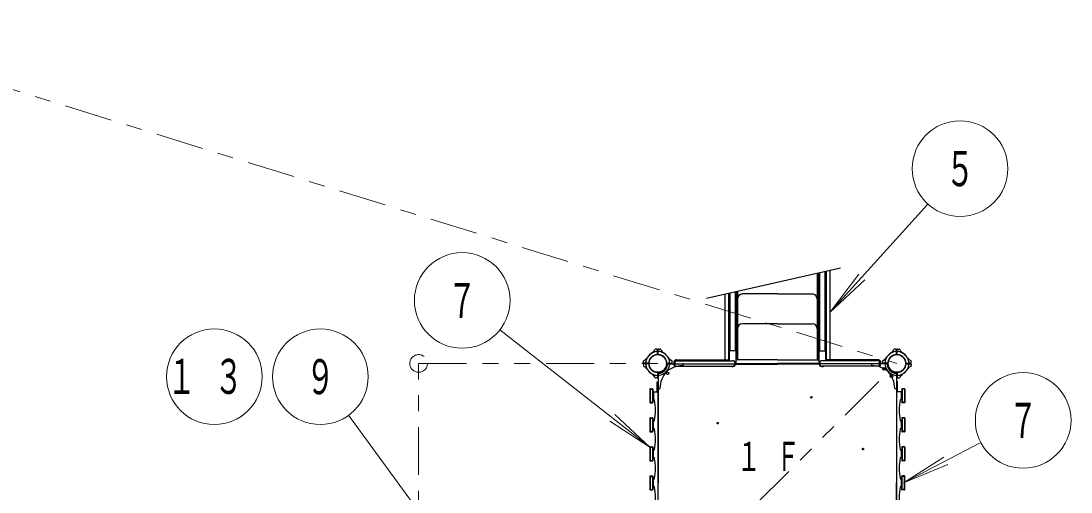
# Model space of a CAD drawing. Units: millimetres on the paper. Extents: x -385 to 0, y -594 to 267.
# Drawn here: x -137.5 to -71.6, y 54.8 to 84.4 of the extents above; entities that cross this region are included whole.
import ezdxf
from ezdxf.enums import TextEntityAlignment as Align

# ---------------------------------------------------------------- set-up
doc = ezdxf.new("R2010")
doc.units = ezdxf.units.MM
doc.linetypes.add('USER2', pattern=[6, 3, -1, 1, -1])
doc.linetypes.add('USER3', pattern=[8, 3, -1, 1, -1, 1, -1])
doc.layers.add('LY_1', color=7, linetype='Continuous', lineweight=13)
doc.styles.add('ＭＳ ゴシック', font='')
doc.styles.get('ＭＳ ゴシック').set_extended_font_data('MS Gothic')

msp = doc.modelspace()

# ---------------------------------------------------------------- linework, layer by layer
at = {"layer": 'LY_1', "linetype": 'USER2'}
msp.add_line((-151.893, 84.404), (-82.548, 62.904), dxfattribs=at)
at = {"layer": 'LY_1'}
for p, q in [((-80.6, 72.908), (-86.748, 66.11)), ((-86.748, 66.11), (-84.937, 68.502)), ((-86.748, 66.11), (-84.55, 68.151)), ((-107.453, 65.01), (-98.048, 57.648)), ((-116.945, 59.649), (-109.018, 48.791)), ((-98.048, 57.648), (-100.562, 59.284)), ((-98.048, 57.648), (-100.24, 59.696)), ((-77.286, 57.938), (-82.133, 55.404)), ((-82.133, 55.404), (-79.605, 57.02)), ((-82.133, 55.404), (-79.363, 56.557))]:
    msp.add_line(p, q, dxfattribs=at)
at = {"layer": 'LY_1', "lineweight": 25}
for p, q in [((-86.08, 68.895), (-94.495, 66.989)), ((-87.548, 68.563), (-87.548, 63.141)), ((-87.486, 68.577), (-87.486, 63.141)), ((-87.406, 68.595), (-87.406, 63.699)), ((-87.066, 68.672), (-87.066, 63.699)), ((-86.986, 68.69), (-86.986, 63.141)), ((-86.748, 68.744), (-86.748, 63.141)), ((-93.348, 67.249), (-93.348, 63.141)), ((-93.111, 67.303), (-93.111, 63.141)), ((-93.031, 67.321), (-93.031, 63.699)), ((-92.691, 67.398), (-92.691, 63.699)), ((-92.611, 67.416), (-92.611, 63.141)), ((-92.548, 67.43), (-92.548, 63.141)), ((-90.048, 67.266), (-92.236, 67.266)), ((-90.048, 67.266), (-87.861, 67.266)), ((-90.048, 65.391), (-92.236, 65.391)), ((-90.048, 65.391), (-87.861, 65.391)), ((-97.593, 63.809), (-97.691, 63.806)), ((-97.673, 63.643), (-97.673, 63.645)), ((-97.567, 63.49), (-97.567, 63.784)), ((-97.529, 63.49), (-97.529, 63.784)), ((-97.503, 63.809), (-97.412, 63.806)), ((-97.423, 63.643), (-97.423, 63.645)), ((-92.661, 63.699), (-93.061, 63.699)), ((-93.061, 63.699), (-93.061, 63.074)), ((-92.661, 63.699), (-92.661, 62.904)), ((-87.436, 63.699), (-87.436, 62.904)), ((-87.436, 63.699), (-87.036, 63.699)), ((-87.036, 63.699), (-87.036, 63.074)), ((-82.593, 63.809), (-82.683, 63.806)), ((-82.673, 63.643), (-82.673, 63.645)), ((-82.567, 63.49), (-82.567, 63.784)), ((-82.529, 63.49), (-82.529, 63.784)), ((-82.503, 63.809), (-82.405, 63.806)), ((-82.423, 63.643), (-82.423, 63.645)), ((-98.454, 62.948), (-98.45, 63.047)), ((-98.454, 62.859), (-98.45, 62.768)), ((-98.134, 62.923), (-98.429, 62.923)), ((-98.134, 62.885), (-98.429, 62.885)), ((-98.287, 63.029), (-98.289, 63.029)), ((-98.287, 62.779), (-98.289, 62.779)), ((-96.962, 62.923), (-96.668, 62.923)), ((-96.962, 62.885), (-90.048, 62.885)), ((-96.643, 62.948), (-96.646, 63.039)), ((-96.523, 62.771), (-96.523, 63.036)), ((-96.486, 63.074), (-96.454, 63.074)), ((-96.486, 62.734), (-96.454, 62.734)), ((-96.454, 62.734), (-96.454, 63.079)), ((-96.454, 63.074), (-92.861, 63.074)), ((-96.454, 62.734), (-92.861, 62.734)), ((-96.392, 63.141), (-93.061, 63.141)), ((-95.955, 62.859), (-95.959, 62.793)), ((-92.691, 62.904), (-90.048, 62.904)), ((-92.665, 62.864), (-90.048, 62.864)), ((-90.048, 63.141), (-92.661, 63.141)), ((-90.048, 63.141), (-87.436, 63.141)), ((-87.406, 62.904), (-90.048, 62.904)), ((-83.134, 62.885), (-90.048, 62.885)), ((-87.432, 62.864), (-90.048, 62.864)), ((-83.642, 63.074), (-87.236, 63.074)), ((-83.642, 62.734), (-87.236, 62.734)), ((-83.704, 63.141), (-87.036, 63.141)), ((-84.141, 62.859), (-84.138, 62.793)), ((-83.642, 62.734), (-83.642, 63.079)), ((-83.611, 63.074), (-83.642, 63.074)), ((-83.611, 62.734), (-83.642, 62.734)), ((-83.573, 62.771), (-83.573, 63.036)), ((-83.454, 62.948), (-83.45, 63.039)), ((-83.134, 62.923), (-83.429, 62.923)), ((-81.962, 62.923), (-81.668, 62.923)), ((-81.962, 62.885), (-81.668, 62.885)), ((-81.808, 63.029), (-81.806, 63.029)), ((-81.808, 62.779), (-81.806, 62.779)), ((-81.643, 62.948), (-81.646, 63.047)), ((-81.643, 62.859), (-81.646, 62.768)), ((-97.593, 61.998), (-97.683, 62.002)), ((-97.567, 62.318), (-97.567, 62.023)), ((-97.529, 62.318), (-97.529, 55.404)), ((-82.567, 62.318), (-82.567, 55.404)), ((-82.529, 62.318), (-82.529, 62.023)), ((-82.503, 61.998), (-82.412, 62.002)), ((-98.048, 61.298), (-98.048, 60.46)), ((-98.029, 61.316), (-97.879, 61.316)), ((-98.022, 61.29), (-97.887, 61.29)), ((-98.022, 61.29), (-98.022, 60.468)), ((-97.887, 61.29), (-97.887, 60.468)), ((-97.86, 61.298), (-97.86, 60.46)), ((-97.588, 61.129), (-97.588, 61.748)), ((-97.588, 61.748), (-97.548, 61.748)), ((-97.548, 61.748), (-97.548, 49.06)), ((-97.503, 61.311), (-97.437, 61.314)), ((-82.593, 61.311), (-82.658, 61.314)), ((-82.548, 49.06), (-82.548, 61.748)), ((-82.508, 61.748), (-82.548, 61.748)), ((-82.508, 61.129), (-82.508, 61.748)), ((-82.235, 61.298), (-82.235, 60.46)), ((-82.067, 61.316), (-82.217, 61.316)), ((-82.074, 61.29), (-82.209, 61.29)), ((-82.209, 61.29), (-82.209, 60.468)), ((-82.074, 61.29), (-82.074, 60.468)), ((-82.048, 61.298), (-82.048, 60.46)), ((-97.86, 61.129), (-97.548, 61.129)), ((-97.86, 60.629), (-97.778, 60.629)), ((-97.82, 61.129), (-97.82, 60.629)), ((-82.235, 61.129), (-82.548, 61.129)), ((-82.235, 60.629), (-82.318, 60.629)), ((-82.275, 61.129), (-82.275, 60.629)), ((-98.029, 60.441), (-97.879, 60.441)), ((-98.022, 60.468), (-97.887, 60.468)), ((-82.067, 60.441), (-82.217, 60.441)), ((-82.074, 60.468), (-82.209, 60.468)), ((-98.048, 59.473), (-98.048, 58.635)), ((-98.029, 59.491), (-97.879, 59.491)), ((-98.022, 59.465), (-97.887, 59.465)), ((-98.022, 59.465), (-98.022, 58.643)), ((-97.887, 59.465), (-97.887, 58.643)), ((-97.86, 59.473), (-97.86, 58.635)), ((-97.86, 59.304), (-97.778, 59.304)), ((-97.82, 58.804), (-97.82, 59.304)), ((-82.235, 59.304), (-82.318, 59.304)), ((-82.275, 59.304), (-82.275, 58.804)), ((-82.235, 59.473), (-82.235, 58.635)), ((-82.067, 59.491), (-82.217, 59.491)), ((-82.074, 59.465), (-82.209, 59.465)), ((-82.209, 59.465), (-82.209, 58.643)), ((-82.074, 59.465), (-82.074, 58.643)), ((-82.048, 59.473), (-82.048, 58.635)), ((-98.022, 58.643), (-97.887, 58.643)), ((-97.86, 58.804), (-97.778, 58.804)), ((-82.235, 58.804), (-82.318, 58.804)), ((-82.074, 58.643), (-82.209, 58.643)), ((-98.029, 58.616), (-97.879, 58.616)), ((-82.067, 58.616), (-82.217, 58.616)), ((-98.048, 57.648), (-98.048, 56.81)), ((-98.029, 57.666), (-97.879, 57.666)), ((-98.022, 57.64), (-97.887, 57.64)), ((-98.022, 57.64), (-98.022, 56.818)), ((-97.887, 57.64), (-97.887, 56.818)), ((-97.86, 57.648), (-97.86, 56.81)), ((-97.86, 57.479), (-97.778, 57.479)), ((-97.82, 56.979), (-97.82, 57.479)), ((-82.235, 57.479), (-82.318, 57.479)), ((-82.275, 57.479), (-82.275, 56.979)), ((-82.235, 57.648), (-82.235, 56.81)), ((-82.067, 57.666), (-82.217, 57.666)), ((-82.074, 57.64), (-82.209, 57.64)), ((-82.209, 57.64), (-82.209, 56.818)), ((-82.074, 57.64), (-82.074, 56.818)), ((-82.048, 57.648), (-82.048, 56.81)), ((-98.029, 56.791), (-97.879, 56.791)), ((-98.022, 56.818), (-97.887, 56.818)), ((-97.86, 56.979), (-97.778, 56.979)), ((-82.235, 56.979), (-82.318, 56.979)), ((-82.067, 56.791), (-82.217, 56.791)), ((-82.074, 56.818), (-82.209, 56.818)), ((-98.048, 55.823), (-98.048, 54.985)), ((-98.029, 55.841), (-97.879, 55.841)), ((-98.022, 55.815), (-97.887, 55.815)), ((-98.022, 55.815), (-98.022, 54.993)), ((-97.887, 55.815), (-97.887, 54.993)), ((-97.86, 55.823), (-97.86, 54.985)), ((-97.86, 55.654), (-97.778, 55.654)), ((-97.82, 55.154), (-97.82, 55.654)), ((-97.529, 48.49), (-97.529, 55.404)), ((-82.567, 48.49), (-82.567, 55.404)), ((-82.235, 55.654), (-82.318, 55.654)), ((-82.275, 55.654), (-82.275, 55.154)), ((-82.235, 54.985), (-82.235, 55.823)), ((-82.067, 55.841), (-82.217, 55.841)), ((-82.209, 54.993), (-82.209, 55.815)), ((-82.074, 55.815), (-82.209, 55.815)), ((-82.074, 54.993), (-82.074, 55.815)), ((-82.048, 54.985), (-82.048, 55.823)), ((-98.029, 54.966), (-97.879, 54.966)), ((-98.022, 54.993), (-97.887, 54.993)), ((-97.86, 55.154), (-97.778, 55.154)), ((-82.235, 55.154), (-82.318, 55.154)), ((-82.067, 54.966), (-82.217, 54.966)), ((-82.074, 54.993), (-82.209, 54.993))]:
    msp.add_line(p, q, dxfattribs=at)
at = {"layer": 'LY_1', "linetype": 'USER3'}
for p, q in [((-112.548, 47.904), (-112.548, 62.904)), ((-112.548, 62.904), (-97.548, 62.904)), ((-97.106, 48.346), (-82.99, 62.462))]:
    msp.add_line(p, q, dxfattribs=at)
at = {"layer": 'LY_1'}
for centre in [(-78.587, 75.133), (-109.816, 66.86), (-125.363, 62.072), (-118.714, 62.072), (-74.627, 59.328)]:
    msp.add_circle(centre, 3, dxfattribs=at)
at = {"layer": 'LY_1', "linetype": 'USER3'}
msp.add_circle((-112.548, 62.904), 0.556, dxfattribs=at)
at = {"layer": 'LY_1', "lineweight": 25}
for centre, radius in [((-97.548, 62.904), 0.557), ((-82.548, 62.904), 0.557), ((-83.356, 62.569), 0.0813), ((-96.929, 62.285), 0.0813), ((-82.883, 62.095), 0.0813), ((-87.923, 60.779), 0.0469), ((-93.798, 59.154), 0.0469), ((-84.673, 57.529), 0.0469)]:
    msp.add_circle(centre, radius, dxfattribs=at)
for centre, radius, start, end in [((-92.236, 66.954), 0.312, 90, 180), ((-87.861, 66.954), 0.312, 0, 90), ((-92.236, 65.079), 0.312, 90, 180), ((-87.861, 65.079), 0.312, 0, 90), ((-98.705, 63.647), 0.625, 297.45884, 327.27281), ((-97.548, 62.904), 0.75, 122.72719, 180), ((-97.548, 62.904), 0.75, 90, 147.27281), ((-97.548, 62.904), 0.562, 94.27066, 180), ((-97.548, 62.904), 0.562, 90, 175.72934), ((-98.291, 64.061), 0.625, 302.72719, 332.54116), ((-97.681, 63.744), 0.0625, 92, 152.54116), ((-97.661, 63.645), 0.0125, 98.62693, 180), ((-97.548, 62.904), 0.762, 90, 98.62693), ((-97.592, 63.784), 0.025, 0, 92), ((-97.592, 63.49), 0.025, 274.27066, 0), ((-97.548, 62.904), 0.762, 81.37307, 90), ((-97.548, 62.904), 0.75, 32.7272, 90), ((-97.548, 62.904), 0.562, 4.27066, 90), ((-97.504, 63.784), 0.025, 88, 180), ((-97.504, 63.49), 0.025, 180, 265.72934), ((-97.548, 62.904), 0.562, 0, 85.72934), ((-97.436, 63.645), 0.0125, 0, 81.37307), ((-97.415, 63.744), 0.0625, 27.45884, 88), ((-96.805, 64.061), 0.625, 207.45884, 237.27281), ((-97.548, 62.904), 0.75, 0, 57.2728), ((-96.391, 63.647), 0.625, 212.72719, 242.54116), ((-83.705, 63.647), 0.625, 297.45884, 327.27281), ((-82.548, 62.904), 0.75, 122.72719, 180), ((-82.548, 62.904), 0.75, 90, 147.27281), ((-82.548, 62.904), 0.562, 94.27066, 180), ((-82.548, 62.904), 0.562, 90, 175.72934), ((-83.291, 64.061), 0.625, 302.72719, 332.54116), ((-82.681, 63.744), 0.0625, 92, 152.54116), ((-82.661, 63.645), 0.0125, 98.62693, 180), ((-82.548, 62.904), 0.762, 90, 98.62693), ((-82.592, 63.784), 0.025, 0, 92), ((-82.592, 63.49), 0.025, 274.27066, 0), ((-82.548, 62.904), 0.762, 81.37307, 90), ((-82.548, 62.904), 0.75, 32.7272, 90), ((-82.548, 62.904), 0.562, 4.27066, 90), ((-82.504, 63.784), 0.025, 88, 180), ((-82.504, 63.49), 0.025, 180, 265.72934), ((-82.548, 62.904), 0.562, 0, 85.72934), ((-82.436, 63.645), 0.0125, 0, 81.37307), ((-82.415, 63.744), 0.0625, 27.45884, 88), ((-81.805, 64.061), 0.625, 207.45884, 237.27281), ((-82.548, 62.904), 0.75, 0, 57.2728), ((-81.391, 63.647), 0.625, 212.72719, 242.54116), ((-98.429, 62.948), 0.025, 178, 270), ((-98.429, 62.86), 0.025, 90, 182), ((-98.388, 63.037), 0.0625, 117.45884, 178), ((-98.388, 62.77), 0.0625, 182, 242.54116), ((-98.705, 62.16), 0.625, 32.7272, 62.54116), ((-97.548, 62.904), 0.762, 171.37307, 180), ((-97.548, 62.904), 0.762, 180, 188.62693), ((-98.289, 63.016), 0.0125, 90, 171.37307), ((-98.289, 62.791), 0.0125, 188.62693, 270), ((-97.548, 62.904), 0.75, 180, 237.27281), ((-98.134, 62.948), 0.025, 270, 355.72934), ((-98.134, 62.86), 0.025, 4.27066, 90), ((-97.548, 62.904), 0.562, 180, 265.72934), ((-97.548, 62.904), 0.562, 184.27066, 270), ((-97.548, 62.904), 0.562, 270, 355.72934), ((-97.548, 62.904), 0.562, 274.27066, 0), ((-97.548, 62.904), 0.625, 276.78718, 353.21282), ((-95.952, 61.145), 1.625, 91.08415, 132.21724), ((-97.548, 62.904), 0.75, 317.78276, 0), ((-96.962, 62.948), 0.025, 184.27066, 270), ((-96.962, 62.86), 0.025, 90, 175.72934), ((-96.865, 62.823), 0.0625, 90, 173.21282), ((-96.708, 63.037), 0.0625, 2, 62.54116), ((-96.668, 62.948), 0.025, 270, 2), ((-96.486, 63.036), 0.0375, 90, 180), ((-96.486, 62.771), 0.0375, 180, 270), ((-96.392, 63.079), 0.0625, 90, 180), ((-95.984, 62.795), 0.025, 271.08415, 357), ((-95.98, 62.86), 0.025, 357, 90), ((-92.861, 62.904), 0.2, 238.21167, 0), ((-92.861, 62.904), 0.17, 270, 90), ((-87.236, 62.904), 0.2, 180, 301.78833), ((-87.236, 62.904), 0.17, 90, 270), ((-84.116, 62.86), 0.025, 90, 183), ((-84.113, 62.795), 0.025, 183, 268.91585), ((-84.144, 61.145), 1.625, 47.78276, 88.91585), ((-83.704, 63.079), 0.0625, 0, 90), ((-83.611, 63.036), 0.0375, 0, 90), ((-83.611, 62.771), 0.0375, 270, 0), ((-83.429, 62.948), 0.025, 178, 270), ((-83.388, 63.037), 0.0625, 117.45884, 178), ((-82.548, 62.904), 0.75, 180, 222.21724), ((-83.231, 62.823), 0.0625, 6.78718, 90), ((-82.548, 62.904), 0.625, 186.78718, 263.21282), ((-83.134, 62.948), 0.025, 270, 355.72934), ((-83.134, 62.86), 0.025, 4.27066, 90), ((-82.548, 62.904), 0.562, 180, 265.72934), ((-82.548, 62.904), 0.562, 184.27066, 270), ((-82.548, 62.904), 0.562, 270, 355.72934), ((-82.548, 62.904), 0.562, 274.27066, 0), ((-82.548, 62.904), 0.75, 302.72719, 0), ((-81.962, 62.948), 0.025, 184.27066, 270), ((-81.962, 62.86), 0.025, 90, 175.72934), ((-81.391, 62.16), 0.625, 117.45884, 147.27281), ((-81.806, 63.016), 0.0125, 8.62693, 90), ((-81.806, 62.791), 0.0125, 270, 351.37307), ((-82.548, 62.904), 0.762, 0, 8.62693), ((-82.548, 62.904), 0.762, 351.37307, 0), ((-81.708, 63.037), 0.0625, 2, 62.54116), ((-81.708, 62.77), 0.0625, 297.45884, 358), ((-81.668, 62.948), 0.025, 270, 2), ((-81.668, 62.86), 0.025, 358, 90), ((-97.548, 62.904), 0.75, 212.72719, 270), ((-98.291, 61.747), 0.625, 27.45884, 57.2728), ((-97.681, 62.064), 0.0625, 207.45884, 268), ((-97.592, 62.023), 0.025, 268, 0), ((-97.592, 62.318), 0.025, 0, 85.72934), ((-97.548, 62.904), 0.75, 270, 312.21724), ((-97.504, 62.318), 0.025, 94.27066, 180), ((-97.467, 62.221), 0.0625, 96.78718, 180), ((-95.789, 61.308), 1.625, 137.78276, 178.91585), ((-84.307, 61.308), 1.625, 1.08415, 42.21724), ((-82.548, 62.904), 0.75, 227.78276, 270), ((-82.629, 62.221), 0.0625, 0, 83.21282), ((-82.592, 62.318), 0.025, 0, 85.72934), ((-82.548, 62.904), 0.75, 270, 327.27281), ((-82.504, 62.318), 0.025, 94.27066, 180), ((-82.504, 62.023), 0.025, 180, 272), ((-82.415, 62.064), 0.0625, 272, 332.54116), ((-81.805, 61.747), 0.625, 122.72719, 152.54116), ((-98.029, 61.298), 0.0187, 90, 180), ((-97.879, 61.298), 0.0187, 0, 90), ((-97.504, 61.336), 0.025, 180, 273), ((-97.439, 61.339), 0.025, 273, 358.91585), ((-82.657, 61.339), 0.025, 181.08415, 267), ((-82.592, 61.336), 0.025, 267, 0), ((-82.217, 61.298), 0.0187, 90, 180), ((-82.067, 61.298), 0.0187, 0, 90), ((-97.778, 60.604), 0.025, 11.69488, 90), ((-100.858, 59.966), 3.17, 348.30512, 11.69488), ((-79.238, 59.966), 3.17, 168.30512, 191.69488), ((-82.318, 60.604), 0.025, 90, 168.30512), ((-98.029, 60.46), 0.0187, 180, 270), ((-97.879, 60.46), 0.0187, 270, 0), ((-82.217, 60.46), 0.0187, 180, 270), ((-82.067, 60.46), 0.0187, 270, 0), ((-98.029, 59.473), 0.0187, 90, 180), ((-97.879, 59.473), 0.0187, 0, 90), ((-97.778, 59.329), 0.025, 270, 348.30512), ((-82.318, 59.329), 0.025, 191.69488, 270), ((-82.217, 59.473), 0.0187, 90, 180), ((-82.067, 59.473), 0.0187, 0, 90), ((-98.029, 58.635), 0.0187, 180, 270), ((-97.879, 58.635), 0.0187, 270, 0), ((-97.778, 58.779), 0.025, 11.69488, 90), ((-100.858, 58.141), 3.17, 348.30512, 11.69488), ((-79.238, 58.141), 3.17, 168.30512, 191.69488), ((-82.318, 58.779), 0.025, 90, 168.30512), ((-82.217, 58.635), 0.0187, 180, 270), ((-82.067, 58.635), 0.0187, 270, 0), ((-98.029, 57.648), 0.0187, 90, 180), ((-97.879, 57.648), 0.0187, 0, 90), ((-97.778, 57.504), 0.025, 270, 348.30512), ((-82.318, 57.504), 0.025, 191.69488, 270), ((-82.217, 57.648), 0.0187, 90, 180), ((-82.067, 57.648), 0.0187, 0, 90), ((-98.029, 56.81), 0.0187, 180, 270), ((-97.879, 56.81), 0.0187, 270, 0), ((-97.778, 56.954), 0.025, 11.69488, 90), ((-100.858, 56.316), 3.17, 348.30512, 11.69488), ((-79.238, 56.316), 3.17, 168.30512, 191.69488), ((-82.318, 56.954), 0.025, 90, 168.30512), ((-82.217, 56.81), 0.0187, 180, 270), ((-82.067, 56.81), 0.0187, 270, 0), ((-98.029, 55.823), 0.0187, 90, 180), ((-97.879, 55.823), 0.0187, 0, 90), ((-97.778, 55.679), 0.025, 270, 348.30512), ((-82.318, 55.679), 0.025, 191.69488, 270), ((-82.217, 55.823), 0.0187, 90, 180), ((-82.067, 55.823), 0.0187, 0, 90), ((-98.029, 54.985), 0.0187, 180, 270), ((-97.879, 54.985), 0.0187, 270, 0), ((-97.778, 55.129), 0.025, 11.69488, 90), ((-100.858, 54.491), 3.17, 348.30512, 11.69488), ((-79.238, 54.491), 3.17, 168.30512, 191.69488), ((-82.318, 55.129), 0.025, 90, 168.30512), ((-82.217, 54.985), 0.0187, 180, 270), ((-82.067, 54.985), 0.0187, 270, 0)]:
    msp.add_arc(centre, radius, start, end, dxfattribs=at)

# ---------------------------------------------------------------- texts
at = {"layer": 'LY_1', "style": 'ＭＳ ゴシック', "width": 0.6}
for s, p in [('５', (-78.587, 75.133)), ('７', (-109.816, 66.86)), ('９', (-118.714, 62.072)), ('７', (-74.627, 59.328))]:
    msp.add_text(s, height=2.199, dxfattribs=at).set_placement(p, align=Align.MIDDLE_CENTER)
at = {"layer": 'LY_1', "style": 'ＭＳ ゴシック'}
for s, insert, char_height, attachment_point in [('\\T1.64;\\W0.6;１３', (-125.363, 62.072), 2.199, 5), ('\\T1.64;\\W0.6;\u3000１Ｆ', (-95.048, 57.07), 1.833, 4)]:
    msp.add_mtext(s, dxfattribs=dict(at, insert=insert, char_height=char_height, attachment_point=attachment_point))

doc.saveas('drawing.dxf')
